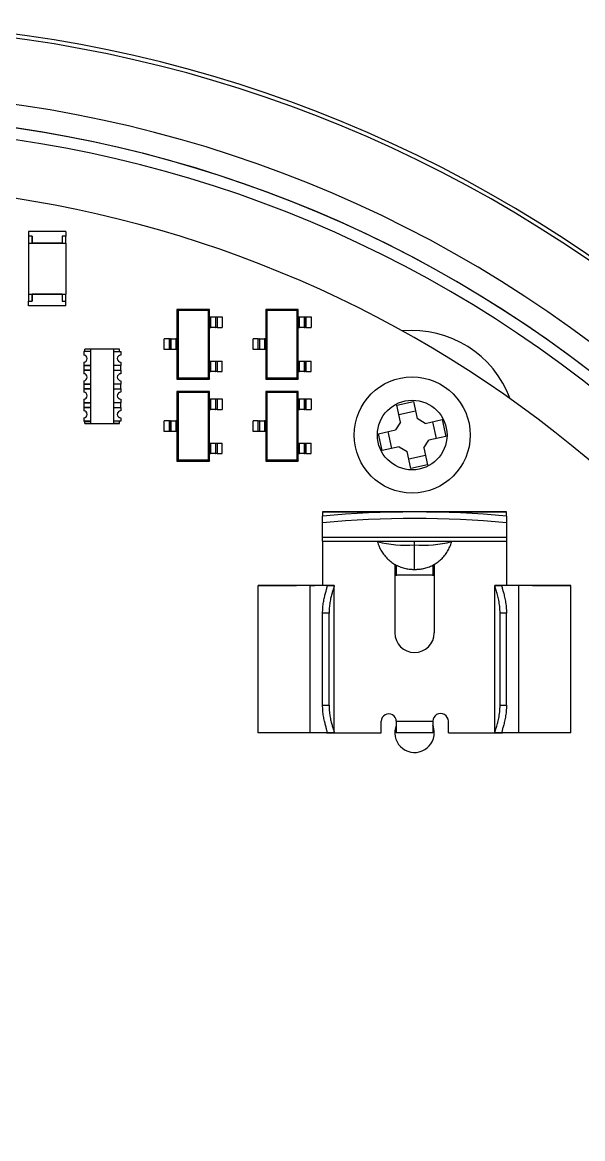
# Model space of a CAD drawing. Header units: millimetres. Extents: x 464 to 694, y 328 to 578.
# Drawn here: x 594.4 to 642.6, y 482 to 578.1 of the extents above; entities that cross this region are included whole.
import ezdxf

# ---------------------------------------------------------------- set-up
doc = ezdxf.new("R2010")
doc.units = ezdxf.units.MM

msp = doc.modelspace()

# ---------------------------------------------------------------- linework, layer by layer
at = {"color": 7, "linetype": 'Continuous', "lineweight": 25}
for p, q in [((594.908, 560.086), (594.908, 559.986)), ((594.908, 560.086), (594.908, 560.086)), ((594.908, 560.086), (594.908, 559.686)), ((598.108, 560.086), (594.908, 560.086)), ((594.908, 559.986), (594.908, 559.686)), ((595.208, 559.686), (594.908, 559.686)), ((594.908, 559.686), (594.908, 559.086)), ((594.908, 559.686), (594.908, 559.086)), ((595.208, 559.086), (595.208, 559.686)), ((595.208, 559.686), (595.208, 559.086)), ((598.108, 559.686), (597.808, 559.686)), ((597.808, 559.686), (597.808, 559.086)), ((598.108, 560.086), (598.108, 559.686)), ((598.108, 559.086), (598.108, 559.686)), ((594.908, 559.086), (594.908, 554.686)), ((594.908, 559.086), (598.108, 559.086)), ((594.908, 559.086), (594.908, 554.686)), ((597.808, 559.086), (595.208, 559.086)), ((598.108, 559.086), (598.108, 554.686)), ((594.908, 554.686), (598.108, 554.686)), ((594.908, 554.686), (594.908, 554.086)), ((594.908, 554.686), (594.908, 554.086)), ((595.208, 554.086), (595.208, 554.686)), ((597.808, 554.686), (595.208, 554.686)), ((595.208, 554.686), (595.208, 554.086)), ((597.808, 554.686), (597.808, 554.086)), ((598.108, 554.086), (598.108, 554.686)), ((594.908, 553.786), (594.908, 554.086)), ((594.908, 553.686), (594.908, 554.086)), ((594.908, 554.086), (595.208, 554.086)), ((594.908, 553.686), (594.908, 553.786)), ((597.808, 554.086), (598.108, 554.086)), ((598.108, 553.686), (598.108, 554.086)), ((594.908, 553.686), (594.908, 553.686)), ((598.108, 553.686), (594.908, 553.686)), ((607.788, 553.288), (607.691, 553.384)), ((610.491, 553.384), (607.691, 553.384)), ((607.691, 553.384), (607.691, 550.834)), ((610.395, 553.288), (607.788, 553.288)), ((607.788, 553.288), (607.788, 547.48)), ((610.395, 553.288), (610.491, 553.384)), ((610.395, 547.48), (610.395, 553.288)), ((610.491, 552.734), (610.491, 553.384)), ((615.439, 553.288), (615.343, 553.384)), ((618.143, 553.384), (615.343, 553.384)), ((615.343, 553.384), (615.343, 550.834)), ((615.439, 553.288), (615.439, 547.48)), ((618.046, 553.288), (615.439, 553.288)), ((618.046, 553.288), (618.143, 553.384)), ((618.046, 547.48), (618.046, 553.288)), ((618.143, 552.734), (618.143, 553.384)), ((610.491, 551.834), (610.491, 552.734)), ((610.491, 552.734), (610.605, 552.734)), ((610.491, 548.934), (610.491, 551.834)), ((610.491, 551.834), (610.605, 551.834)), ((610.605, 551.834), (610.605, 552.734)), ((610.605, 552.734), (611.002, 552.734)), ((611.002, 551.834), (610.605, 551.834)), ((611.002, 552.734), (611.002, 551.834)), ((611.002, 552.734), (611.046, 552.734)), ((611.002, 551.834), (611.046, 551.834)), ((611.046, 551.834), (611.046, 552.734)), ((611.046, 552.734), (611.145, 552.734)), ((611.145, 551.834), (611.046, 551.834)), ((611.145, 552.734), (611.145, 551.834)), ((611.145, 552.734), (611.591, 552.734)), ((611.145, 551.834), (611.591, 551.834)), ((611.591, 552.734), (611.591, 551.834)), ((618.143, 551.834), (618.143, 552.734)), ((618.143, 552.734), (618.256, 552.734)), ((618.143, 548.934), (618.143, 551.834)), ((618.143, 551.834), (618.256, 551.834)), ((618.256, 551.834), (618.256, 552.734)), ((618.256, 552.734), (618.653, 552.734)), ((618.653, 551.834), (618.256, 551.834)), ((618.653, 552.734), (618.653, 551.834)), ((618.653, 552.734), (618.697, 552.734)), ((618.653, 551.834), (618.697, 551.834)), ((618.697, 551.834), (618.697, 552.734)), ((618.697, 552.734), (618.796, 552.734)), ((618.796, 551.834), (618.697, 551.834)), ((618.796, 552.734), (618.796, 551.834)), ((618.796, 552.734), (619.243, 552.734)), ((618.796, 551.834), (619.243, 551.834)), ((619.243, 552.734), (619.243, 551.834)), ((606.591, 549.934), (606.591, 550.834)), ((607.038, 550.834), (606.591, 550.834)), ((607.038, 549.934), (607.038, 550.834)), ((607.038, 550.834), (607.137, 550.834)), ((607.137, 550.834), (607.137, 549.934)), ((607.181, 550.834), (607.137, 550.834)), ((607.181, 549.934), (607.181, 550.834)), ((607.181, 550.834), (607.578, 550.834)), ((607.578, 550.834), (607.578, 549.934)), ((607.691, 550.834), (607.578, 550.834)), ((607.691, 550.834), (607.691, 549.934)), ((614.243, 549.934), (614.243, 550.834)), ((614.689, 550.834), (614.243, 550.834)), ((614.689, 549.934), (614.689, 550.834)), ((614.689, 550.834), (614.788, 550.834)), ((614.788, 550.834), (614.788, 549.934)), ((614.832, 550.834), (614.788, 550.834)), ((614.832, 549.934), (614.832, 550.834)), ((614.832, 550.834), (615.229, 550.834)), ((615.229, 550.834), (615.229, 549.934)), ((615.343, 550.834), (615.229, 550.834)), ((615.343, 550.834), (615.343, 549.934)), ((599.752, 549.743), (599.752, 549.943)), ((600.252, 549.943), (599.752, 549.943)), ((600.252, 549.943), (600.252, 543.543)), ((602.252, 549.943), (600.252, 549.943)), ((602.752, 549.943), (602.252, 549.943)), ((602.252, 543.543), (602.252, 549.943)), ((602.752, 549.743), (602.752, 549.943)), ((607.038, 549.934), (606.591, 549.934)), ((607.137, 549.934), (607.038, 549.934)), ((607.181, 549.934), (607.137, 549.934)), ((607.578, 549.934), (607.181, 549.934)), ((607.691, 549.934), (607.578, 549.934)), ((607.691, 549.934), (607.691, 547.384)), ((614.689, 549.934), (614.243, 549.934)), ((614.788, 549.934), (614.689, 549.934)), ((614.832, 549.934), (614.788, 549.934)), ((615.229, 549.934), (614.832, 549.934)), ((615.343, 549.934), (615.229, 549.934)), ((615.343, 549.934), (615.343, 547.384)), ((600.252, 549.743), (599.652, 549.743)), ((599.652, 549.743), (599.652, 549.443)), ((599.652, 549.443), (599.652, 549.443)), ((600.252, 549.543), (600.252, 549.543)), ((602.252, 549.743), (602.852, 549.743)), ((602.252, 549.543), (602.252, 549.543)), ((602.852, 549.743), (602.852, 549.443)), ((602.852, 549.443), (602.852, 549.443)), ((610.491, 548.034), (610.491, 548.934)), ((610.491, 548.934), (610.605, 548.934)), ((610.605, 548.034), (610.605, 548.934)), ((610.605, 548.934), (611.002, 548.934)), ((611.002, 548.934), (611.002, 548.034)), ((611.002, 548.934), (611.046, 548.934)), ((611.046, 548.034), (611.046, 548.934)), ((611.046, 548.934), (611.145, 548.934)), ((611.145, 548.934), (611.145, 548.034)), ((611.145, 548.934), (611.591, 548.934)), ((611.591, 548.034), (611.591, 548.934)), ((618.143, 548.034), (618.143, 548.934)), ((618.143, 548.934), (618.256, 548.934)), ((618.256, 548.034), (618.256, 548.934)), ((618.256, 548.934), (618.653, 548.934)), ((618.653, 548.934), (618.653, 548.034)), ((618.653, 548.934), (618.697, 548.934)), ((618.697, 548.034), (618.697, 548.934)), ((618.697, 548.934), (618.796, 548.934)), ((618.796, 548.934), (618.796, 548.034)), ((618.796, 548.934), (619.243, 548.934)), ((619.243, 548.034), (619.243, 548.934)), ((599.652, 548.843), (599.652, 548.543)), ((599.652, 548.543), (600.252, 548.543)), ((599.652, 548.543), (599.652, 548.143)), ((600.252, 548.543), (599.652, 548.543)), ((600.252, 548.143), (599.652, 548.143)), ((599.652, 548.143), (599.652, 547.843)), ((599.652, 548.143), (600.252, 548.143)), ((599.652, 547.943), (599.652, 547.943)), ((600.252, 547.943), (600.252, 547.943)), ((602.852, 548.543), (602.252, 548.543)), ((602.852, 548.543), (602.252, 548.543)), ((602.252, 548.143), (602.852, 548.143)), ((602.252, 548.143), (602.852, 548.143)), ((602.252, 547.943), (602.252, 547.943)), ((602.852, 548.843), (602.852, 548.543)), ((602.852, 548.143), (602.852, 548.543)), ((602.852, 548.143), (602.852, 547.843)), ((602.852, 547.943), (602.852, 547.943)), ((610.491, 547.384), (610.491, 548.034)), ((610.491, 548.034), (610.605, 548.034)), ((611.002, 548.034), (610.605, 548.034)), ((611.002, 548.034), (611.046, 548.034)), ((611.145, 548.034), (611.046, 548.034)), ((611.145, 548.034), (611.591, 548.034)), ((618.143, 547.384), (618.143, 548.034)), ((618.143, 548.034), (618.256, 548.034)), ((618.653, 548.034), (618.256, 548.034)), ((618.653, 548.034), (618.697, 548.034)), ((618.796, 548.034), (618.697, 548.034)), ((618.796, 548.034), (619.243, 548.034)), ((599.652, 547.843), (599.652, 547.843)), ((599.652, 547.243), (599.652, 546.943)), ((602.852, 547.843), (602.852, 547.843)), ((602.852, 547.243), (602.852, 546.943)), ((607.788, 547.48), (607.691, 547.384)), ((607.691, 547.384), (610.491, 547.384)), ((607.788, 547.48), (610.395, 547.48)), ((610.395, 547.48), (610.491, 547.384)), ((615.439, 547.48), (615.343, 547.384)), ((615.343, 547.384), (618.143, 547.384)), ((615.439, 547.48), (618.046, 547.48)), ((618.046, 547.48), (618.143, 547.384)), ((599.652, 546.943), (600.252, 546.943)), ((599.652, 546.943), (599.652, 546.543)), ((600.252, 546.943), (599.652, 546.943)), ((600.252, 546.543), (599.652, 546.543)), ((599.652, 546.543), (599.652, 546.243)), ((599.652, 546.543), (600.252, 546.543)), ((599.652, 546.343), (599.652, 546.343)), ((599.652, 546.243), (599.652, 546.243)), ((600.252, 546.343), (600.252, 546.343)), ((602.852, 546.943), (602.252, 546.943)), ((602.852, 546.943), (602.252, 546.943)), ((602.252, 546.543), (602.852, 546.543)), ((602.252, 546.543), (602.852, 546.543)), ((602.252, 546.343), (602.252, 546.343)), ((602.852, 546.543), (602.852, 546.943)), ((602.852, 546.543), (602.852, 546.243)), ((602.852, 546.343), (602.852, 546.343)), ((602.852, 546.243), (602.852, 546.243)), ((607.788, 546.227), (607.691, 546.323)), ((610.491, 546.323), (607.691, 546.323)), ((607.691, 546.323), (607.691, 543.773)), ((607.788, 546.227), (607.788, 540.419)), ((610.395, 546.227), (607.788, 546.227)), ((610.395, 546.227), (610.491, 546.323)), ((610.395, 540.419), (610.395, 546.227)), ((610.491, 545.673), (610.491, 546.323)), ((615.439, 546.227), (615.343, 546.323)), ((618.143, 546.323), (615.343, 546.323)), ((615.343, 546.323), (615.343, 543.773)), ((618.046, 546.227), (615.439, 546.227)), ((615.439, 546.227), (615.439, 540.419)), ((618.046, 546.227), (618.143, 546.323)), ((618.046, 540.419), (618.046, 546.227)), ((618.143, 545.673), (618.143, 546.323)), ((599.652, 545.643), (599.652, 545.343)), ((599.652, 545.343), (600.252, 545.343)), ((600.252, 545.343), (599.652, 545.343)), ((599.652, 545.343), (599.652, 544.943)), ((602.852, 545.343), (602.252, 545.343)), ((602.852, 545.343), (602.252, 545.343)), ((602.852, 545.643), (602.852, 545.343)), ((602.852, 544.943), (602.852, 545.343)), ((610.491, 544.773), (610.491, 545.673)), ((610.491, 545.673), (610.605, 545.673)), ((610.605, 544.773), (610.605, 545.673)), ((610.605, 545.673), (611.002, 545.673)), ((611.002, 545.673), (611.002, 544.773)), ((611.002, 545.673), (611.046, 545.673)), ((611.046, 544.773), (611.046, 545.673)), ((611.046, 545.673), (611.145, 545.673)), ((611.145, 545.673), (611.145, 544.773)), ((611.145, 545.673), (611.591, 545.673)), ((611.591, 545.673), (611.591, 544.773)), ((618.143, 544.773), (618.143, 545.673)), ((618.143, 545.673), (618.256, 545.673)), ((618.256, 544.773), (618.256, 545.673)), ((618.256, 545.673), (618.653, 545.673)), ((618.653, 545.673), (618.653, 544.773)), ((618.653, 545.673), (618.697, 545.673)), ((618.697, 544.773), (618.697, 545.673)), ((618.697, 545.673), (618.796, 545.673)), ((618.796, 545.673), (618.796, 544.773)), ((618.796, 545.673), (619.243, 545.673)), ((619.243, 545.673), (619.243, 544.773)), ((626.624, 545.134), (628.069, 545.455)), ((626.949, 543.67), (626.624, 545.134)), ((628.069, 545.455), (628.394, 543.991)), ((600.252, 544.943), (599.652, 544.943)), ((599.652, 544.943), (599.652, 544.643)), ((599.652, 544.943), (600.252, 544.943)), ((599.652, 544.743), (599.652, 544.743)), ((599.652, 544.643), (599.652, 544.643)), ((600.252, 544.743), (600.252, 544.743)), ((602.252, 544.943), (602.852, 544.943)), ((602.252, 544.943), (602.852, 544.943)), ((602.252, 544.743), (602.252, 544.743)), ((602.852, 544.943), (602.852, 544.643)), ((602.852, 544.743), (602.852, 544.743)), ((602.852, 544.643), (602.852, 544.643)), ((610.491, 541.873), (610.491, 544.773)), ((610.491, 544.773), (610.605, 544.773)), ((611.002, 544.773), (610.605, 544.773)), ((611.002, 544.773), (611.046, 544.773)), ((611.145, 544.773), (611.046, 544.773)), ((611.145, 544.773), (611.591, 544.773)), ((618.143, 541.873), (618.143, 544.773)), ((618.143, 544.773), (618.256, 544.773)), ((618.653, 544.773), (618.256, 544.773)), ((618.653, 544.773), (618.697, 544.773)), ((618.796, 544.773), (618.697, 544.773)), ((618.796, 544.773), (619.243, 544.773)), ((626.806, 544.317), (628.25, 544.638)), ((599.652, 544.043), (599.652, 543.743)), ((599.652, 543.743), (600.252, 543.743)), ((600.252, 543.743), (599.652, 543.743)), ((599.752, 543.543), (599.752, 543.743)), ((599.752, 543.543), (600.252, 543.543)), ((600.252, 543.543), (599.752, 543.543)), ((599.752, 543.543), (599.752, 543.543)), ((600.252, 543.543), (602.252, 543.543)), ((600.252, 543.543), (602.252, 543.543)), ((602.852, 543.743), (602.252, 543.743)), ((602.852, 543.743), (602.252, 543.743)), ((602.252, 543.543), (602.752, 543.543)), ((602.752, 543.543), (602.252, 543.543)), ((602.752, 543.543), (602.752, 543.743)), ((602.752, 543.543), (602.752, 543.543)), ((602.852, 544.043), (602.852, 543.743)), ((606.591, 542.873), (606.591, 543.773)), ((607.038, 543.773), (606.591, 543.773)), ((607.038, 542.873), (607.038, 543.773)), ((607.038, 543.773), (607.137, 543.773)), ((607.137, 543.773), (607.137, 542.873)), ((607.181, 543.773), (607.137, 543.773)), ((607.181, 542.873), (607.181, 543.773)), ((607.181, 543.773), (607.578, 543.773)), ((607.578, 543.773), (607.578, 542.873)), ((607.691, 543.773), (607.578, 543.773)), ((607.691, 543.773), (607.691, 542.873)), ((614.243, 542.873), (614.243, 543.773)), ((614.689, 543.773), (614.243, 543.773)), ((614.689, 542.873), (614.689, 543.773)), ((614.689, 543.773), (614.788, 543.773)), ((614.788, 543.773), (614.788, 542.873)), ((614.832, 543.773), (614.788, 543.773)), ((614.832, 542.873), (614.832, 543.773)), ((614.832, 543.773), (615.229, 543.773)), ((615.229, 543.773), (615.229, 542.873)), ((615.343, 543.773), (615.229, 543.773)), ((615.343, 543.773), (615.343, 542.873)), ((626.949, 543.67), (626.524, 543.002)), ((629.062, 543.566), (628.394, 543.991)), ((629.062, 543.566), (630.527, 543.891)), ((629.709, 543.71), (630.03, 542.265)), ((630.527, 543.891), (630.847, 542.446)), ((607.038, 542.873), (606.591, 542.873)), ((607.137, 542.873), (607.038, 542.873)), ((607.181, 542.873), (607.137, 542.873)), ((607.578, 542.873), (607.181, 542.873)), ((607.691, 542.873), (607.578, 542.873)), ((607.691, 542.873), (607.691, 540.323)), ((614.689, 542.873), (614.243, 542.873)), ((614.788, 542.873), (614.689, 542.873)), ((614.832, 542.873), (614.788, 542.873)), ((615.229, 542.873), (614.832, 542.873)), ((615.343, 542.873), (615.229, 542.873)), ((615.343, 542.873), (615.343, 540.323)), ((625.06, 542.677), (626.524, 543.002)), ((625.381, 541.232), (625.06, 542.677)), ((626.198, 541.414), (625.877, 542.858)), ((630.847, 542.446), (629.383, 542.121)), ((610.491, 540.973), (610.491, 541.873)), ((610.491, 541.873), (610.605, 541.873)), ((610.605, 540.973), (610.605, 541.873)), ((610.605, 541.873), (611.002, 541.873)), ((611.002, 541.873), (611.002, 540.973)), ((611.002, 541.873), (611.046, 541.873)), ((611.046, 540.973), (611.046, 541.873)), ((611.046, 541.873), (611.145, 541.873)), ((611.145, 541.873), (611.145, 540.973)), ((611.145, 541.873), (611.591, 541.873)), ((611.591, 540.973), (611.591, 541.873)), ((618.143, 540.973), (618.143, 541.873)), ((618.143, 541.873), (618.256, 541.873)), ((618.256, 540.973), (618.256, 541.873)), ((618.256, 541.873), (618.653, 541.873)), ((618.653, 541.873), (618.653, 540.973)), ((618.653, 541.873), (618.697, 541.873)), ((618.697, 540.973), (618.697, 541.873)), ((618.697, 541.873), (618.796, 541.873)), ((618.796, 541.873), (618.796, 540.973)), ((618.796, 541.873), (619.243, 541.873)), ((619.243, 540.973), (619.243, 541.873)), ((626.845, 541.557), (625.381, 541.232)), ((626.845, 541.557), (627.513, 541.132)), ((628.958, 541.453), (629.383, 542.121)), ((628.958, 541.453), (629.283, 539.989)), ((607.788, 540.419), (607.691, 540.323)), ((607.691, 540.323), (610.491, 540.323)), ((607.788, 540.419), (610.395, 540.419)), ((610.395, 540.419), (610.491, 540.323)), ((610.491, 540.323), (610.491, 540.973)), ((610.491, 540.973), (610.605, 540.973)), ((611.002, 540.973), (610.605, 540.973)), ((611.002, 540.973), (611.046, 540.973)), ((611.145, 540.973), (611.046, 540.973)), ((611.145, 540.973), (611.591, 540.973)), ((615.439, 540.419), (615.343, 540.323)), ((615.343, 540.323), (618.143, 540.323)), ((615.439, 540.419), (618.046, 540.419)), ((618.046, 540.419), (618.143, 540.323)), ((618.143, 540.323), (618.143, 540.973)), ((618.143, 540.973), (618.256, 540.973)), ((618.653, 540.973), (618.256, 540.973)), ((618.653, 540.973), (618.697, 540.973)), ((618.796, 540.973), (618.697, 540.973)), ((618.796, 540.973), (619.243, 540.973)), ((627.838, 539.668), (627.513, 541.132)), ((629.102, 540.806), (627.657, 540.485)), ((629.283, 539.989), (627.838, 539.668)), ((636.076, 535.949), (620.236, 535.949)), ((620.236, 535.943), (620.236, 535.949)), ((620.236, 535.943), (620.236, 535.573)), ((620.236, 535.943), (627.135, 535.943)), ((620.236, 534.994), (620.236, 535.573)), ((629.178, 535.943), (636.076, 535.943)), ((636.076, 535.949), (636.076, 535.943)), ((636.076, 535.573), (636.076, 535.943)), ((636.076, 535.573), (636.076, 534.994)), ((620.236, 533.763), (620.236, 534.994)), ((636.076, 534.994), (636.076, 533.763)), ((620.236, 533.763), (636.076, 533.763)), ((620.236, 533.429), (620.236, 533.763)), ((636.076, 533.763), (636.076, 533.429)), ((620.236, 533.429), (636.076, 533.429)), ((620.236, 533.429), (620.236, 529.609)), ((624.948, 533.429), (624.962, 533.378)), ((628.156, 533.108), (628.156, 533.429)), ((628.156, 530.991), (628.156, 533.108)), ((636.076, 533.429), (636.076, 529.609)), ((626.456, 531.429), (626.456, 525.54)), ((626.586, 531.359), (626.586, 530.495)), ((629.726, 531.359), (629.726, 530.495)), ((629.856, 531.429), (629.856, 525.54)), ((629.726, 530.495), (626.586, 530.495)), ((626.586, 530.495), (626.586, 530.441)), ((629.726, 530.495), (629.726, 530.441)), ((614.696, 516.909), (614.696, 529.609)), ((617.503, 529.609), (617.985, 529.609)), ((619.171, 516.909), (619.171, 529.609)), ((619.171, 529.609), (619.578, 529.609)), ((620.58, 529.609), (621.226, 529.609)), ((621.24, 516.935), (621.24, 529.584)), ((635.073, 516.932), (635.073, 529.586)), ((635.087, 529.609), (635.733, 529.609)), ((637.142, 529.609), (636.735, 529.609)), ((637.142, 516.909), (637.142, 529.609)), ((638.81, 529.609), (638.328, 529.609)), ((641.616, 516.909), (641.616, 529.609)), ((620.791, 527.209), (620.236, 527.209)), ((620.236, 519.309), (620.236, 527.209)), ((620.791, 519.309), (620.791, 527.209)), ((636.076, 527.209), (635.522, 527.209)), ((635.522, 519.309), (635.522, 527.209)), ((636.076, 519.309), (636.076, 527.209)), ((620.236, 519.309), (620.791, 519.309)), ((635.522, 519.309), (636.076, 519.309)), ((625.286, 516.909), (625.286, 517.909)), ((626.586, 517.909), (629.726, 517.909)), ((626.586, 517.909), (626.586, 516.909)), ((629.726, 517.909), (629.726, 516.909)), ((631.068, 516.909), (631.068, 517.909)), ((621.226, 516.909), (620.58, 516.909)), ((620.58, 516.909), (625.286, 516.909)), ((629.726, 516.909), (626.586, 516.909)), ((631.068, 516.909), (635.733, 516.909)), ((635.733, 516.909), (635.087, 516.909))]:
    msp.add_line(p, q, dxfattribs=at)
at = {"color": 7, "linetype": 'Continuous', "lineweight": 25, "flags": 128}
for points in [[(619.171, 529.609), (618.811, 529.609), (618.464, 529.609), (618.129, 529.609), (617.808, 529.609), (617.501, 529.609), (617.208, 529.609), (616.929, 529.609), (616.665, 529.609), (616.417, 529.609), (616.185, 529.609), (615.968, 529.609), (615.768, 529.609), (615.584, 529.609), (615.417, 529.609), (615.267, 529.609), (615.134, 529.609), (615.018, 529.609), (614.92, 529.609), (614.84, 529.609), (614.777, 529.609), (614.732, 529.609), (614.705, 529.609), (614.696, 529.609)], [(614.696, 529.609), (614.705, 529.609), (614.732, 529.609), (614.777, 529.609), (614.84, 529.609), (614.92, 529.609), (615.018, 529.609), (615.134, 529.609), (615.267, 529.609), (615.417, 529.609), (615.585, 529.609), (615.768, 529.609), (615.969, 529.609), (616.186, 529.609), (616.419, 529.609), (616.667, 529.609), (616.931, 529.609), (617.209, 529.609), (617.503, 529.609)], [(615.306, 529.609), (615.315, 529.609), (615.34, 529.609), (615.383, 529.609), (615.443, 529.609), (615.52, 529.609), (615.613, 529.609), (615.724, 529.609), (615.851, 529.609), (615.994, 529.609), (616.154, 529.609), (616.33, 529.609), (616.521, 529.609), (616.728, 529.609), (616.95, 529.609), (617.187, 529.609), (617.439, 529.609), (617.705, 529.609), (617.985, 529.609)], [(619.578, 529.609), (619.234, 529.609), (618.903, 529.609), (618.583, 529.609), (618.277, 529.609), (617.983, 529.609), (617.703, 529.609), (617.438, 529.609), (617.186, 529.609), (616.949, 529.609), (616.727, 529.609), (616.52, 529.609), (616.329, 529.609), (616.153, 529.609), (615.994, 529.609), (615.85, 529.609), (615.724, 529.609), (615.613, 529.609), (615.52, 529.609), (615.443, 529.609), (615.383, 529.609), (615.34, 529.609), (615.315, 529.609), (615.306, 529.609)], [(620.58, 529.609), (620.53, 529.609), (620.463, 529.609), (620.38, 529.609), (620.281, 529.609), (620.165, 529.609), (620.035, 529.609), (619.889, 529.609), (619.729, 529.609), (619.556, 529.609), (619.369, 529.609), (619.171, 529.609)], [(621.226, 529.609), (621.196, 529.609), (621.148, 529.609), (621.084, 529.609), (621.002, 529.609), (620.904, 529.609), (620.79, 529.609), (620.66, 529.609), (620.515, 529.609), (620.355, 529.609), (620.18, 529.609), (619.992, 529.609), (619.791, 529.609), (619.578, 529.609)], [(636.735, 529.609), (636.522, 529.609), (636.321, 529.609), (636.133, 529.609), (635.958, 529.609), (635.798, 529.609), (635.653, 529.609), (635.523, 529.609), (635.409, 529.609), (635.311, 529.609), (635.229, 529.609), (635.165, 529.609), (635.117, 529.609), (635.087, 529.609)], [(637.142, 529.609), (636.943, 529.609), (636.757, 529.609), (636.584, 529.609), (636.424, 529.609), (636.278, 529.609), (636.148, 529.609), (636.032, 529.609), (635.933, 529.609), (635.85, 529.609), (635.783, 529.609), (635.733, 529.609)], [(638.328, 529.609), (638.608, 529.609), (638.874, 529.609), (639.126, 529.609), (639.363, 529.609), (639.585, 529.609), (639.792, 529.609), (639.983, 529.609), (640.159, 529.609), (640.318, 529.609), (640.462, 529.609), (640.589, 529.609), (640.699, 529.609), (640.793, 529.609), (640.87, 529.609), (640.93, 529.609), (640.972, 529.609), (640.998, 529.609), (641.007, 529.609), (640.998, 529.609), (640.973, 529.609), (640.93, 529.609), (640.87, 529.609), (640.794, 529.609), (640.7, 529.609), (640.59, 529.609), (640.463, 529.609), (640.32, 529.609), (640.16, 529.609), (639.984, 529.609), (639.793, 529.609), (639.586, 529.609), (639.364, 529.609), (639.127, 529.609), (638.876, 529.609), (638.61, 529.609), (638.33, 529.609), (638.036, 529.609), (637.73, 529.609), (637.41, 529.609), (637.079, 529.609), (636.735, 529.609)], [(638.81, 529.609), (639.097, 529.609), (639.369, 529.609), (639.628, 529.609), (639.871, 529.609), (640.1, 529.609), (640.314, 529.609), (640.512, 529.609), (640.694, 529.609), (640.861, 529.609), (641.011, 529.609), (641.145, 529.609), (641.263, 529.609), (641.364, 529.609), (641.448, 529.609), (641.515, 529.609), (641.565, 529.609), (641.599, 529.609), (641.615, 529.609), (641.614, 529.609), (641.596, 529.609), (641.561, 529.609), (641.508, 529.609), (641.439, 529.609), (641.353, 529.609), (641.25, 529.609), (641.131, 529.609), (640.995, 529.609), (640.843, 529.609), (640.674, 529.609), (640.49, 529.609), (640.29, 529.609), (640.075, 529.609), (639.844, 529.609), (639.599, 529.609), (639.339, 529.609), (639.065, 529.609), (638.777, 529.609), (638.475, 529.609), (638.161, 529.609), (637.833, 529.609), (637.494, 529.609), (637.142, 529.609)], [(619.171, 516.909), (618.811, 516.909), (618.464, 516.909), (618.129, 516.909), (617.808, 516.909), (617.501, 516.909), (617.208, 516.909), (616.929, 516.909), (616.665, 516.909), (616.417, 516.909), (616.185, 516.909), (615.968, 516.909), (615.768, 516.909), (615.584, 516.909), (615.417, 516.909), (615.267, 516.909), (615.134, 516.909), (615.018, 516.909), (614.92, 516.909), (614.84, 516.909), (614.777, 516.909), (614.732, 516.909), (614.705, 516.909), (614.696, 516.909)], [(620.58, 516.909), (620.53, 516.909), (620.463, 516.909), (620.38, 516.909), (620.281, 516.909), (620.165, 516.909), (620.035, 516.909), (619.889, 516.909), (619.729, 516.909), (619.556, 516.909), (619.369, 516.909), (619.171, 516.909)], [(637.142, 516.909), (636.943, 516.909), (636.757, 516.909), (636.584, 516.909), (636.424, 516.909), (636.278, 516.909), (636.148, 516.909), (636.032, 516.909), (635.933, 516.909), (635.85, 516.909), (635.783, 516.909), (635.733, 516.909)], [(641.616, 516.909), (641.614, 516.909), (641.596, 516.909), (641.561, 516.909), (641.508, 516.909), (641.439, 516.909), (641.353, 516.909), (641.25, 516.909), (641.131, 516.909), (640.995, 516.909), (640.843, 516.909), (640.674, 516.909), (640.49, 516.909), (640.29, 516.909), (640.075, 516.909), (639.844, 516.909), (639.599, 516.909), (639.339, 516.909), (639.065, 516.909), (638.777, 516.909), (638.475, 516.909), (638.161, 516.909), (637.833, 516.909), (637.494, 516.909), (637.142, 516.909)]]:
    msp.add_lwpolyline(points, dxfattribs=at)
at = {"color": 7, "linetype": 'Continuous', "lineweight": 25}
for radius in [5, 3]:
    msp.add_circle((627.954, 542.562), radius, dxfattribs=at)
for centre, radius, start, end in [((578.526, 464), 114.099, 51.92777, 128.07223), ((578.526, 464), 114.099, 51.92777, 128.07223), ((578.526, 464), 114.099, 51.92777, 128.07223), ((578.526, 464), 113.756, 51.80392, 128.19608), ((578.526, 464), 108.099, 50.47388, 129.52612), ((578.526, 464), 108.099, 50.47388, 129.52612), ((578.526, 464), 106.099, 50.92895, 129.07105), ((578.526, 464), 106.099, 51.16164, 128.83836), ((578.526, 464), 106.099, 51.16164, 128.83836), ((578.526, 464), 105.099, 51.16164, 128.83836), ((578.526, 464), 105.099, 51.16164, 128.83835), ((578.526, 464), 100.099, 314.4115, 225.62855), ((627.954, 542.562), 9, 20.23299, 95.41354), ((599.652, 549.143), 0.3, 270.00001, 90.00001), ((599.652, 549.143), 0.3, 0.00001, 90.00001), ((602.852, 549.143), 0.3, 90.00001, 270.00001), ((602.852, 549.143), 0.3, 90.00001, 180.00001), ((599.652, 547.543), 0.3, 270.00001, 90.00001), ((599.652, 547.543), 0.3, 0.00001, 90.00001), ((602.852, 547.543), 0.3, 90.00001, 270.00001), ((602.852, 547.543), 0.3, 90.00001, 180.00001), ((599.652, 545.943), 0.3, 270.00001, 90.00001), ((599.652, 545.943), 0.3, 0.00001, 90.00001), ((602.852, 545.943), 0.3, 90.00001, 270.00001), ((602.852, 545.943), 0.3, 90.00001, 180.00001), ((599.652, 544.343), 0.3, 270.00001, 90.00001), ((599.652, 544.343), 0.3, 0.00001, 90.00001), ((602.852, 544.343), 0.3, 90.00001, 270.00001), ((602.852, 544.343), 0.3, 90.00001, 180.00001), ((628.156, 452.752), 83.198, 84.5375, 95.46252), ((628.156, 452.174), 83.198, 84.5375, 95.46252), ((627.357, 542.607), 9.532, 255.45265, 274.81056), ((628.956, 542.609), 9.535, 265.19105, 284.54435), ((628.156, 525.54), 1.7, 180.00001, 0.00001), ((628.156, 525.54), 1.7, 180.00001, 0.00001), ((625.936, 517.909), 0.65, 0.00001, 180.00001), ((630.397, 517.909), 0.671, 0.00001, 180.00001), ((628.156, 516.93), 1.7, 157.3767, 0), ((628.156, 516.93), 1.7, 0, 22.48121)]:
    msp.add_arc(centre, radius, start, end, dxfattribs=at)
for points, knots in [([(624.963, 533.38), (624.973, 533.343), (625.003, 533.235), (625.064, 533.059), (625.149, 532.856), (625.248, 532.66), (625.361, 532.47), (625.486, 532.289), (625.623, 532.117), (625.772, 531.954), (625.932, 531.803), (626.102, 531.662), (626.282, 531.533), (626.47, 531.417), (626.666, 531.314), (626.869, 531.225), (627.079, 531.149), (627.287, 531.09), (627.491, 531.046), (627.67, 531.019), (627.815, 531.005), (627.927, 530.997), (628.035, 530.992), (628.111, 530.992), (628.156, 530.991)], [0, 0, 0, 0, 0.0270179, 0.0781699, 0.1293335, 0.1805009, 0.2316736, 0.2828535, 0.3340423, 0.3852429, 0.4364593, 0.4876982, 0.5389699, 0.5902914, 0.6416925, 0.6932288, 0.7450111, 0.7972854, 0.8444516, 0.8898844, 0.9241709, 0.9468818, 0.9683539, 1, 1, 1, 1]), ([(628.156, 530.991), (628.207, 530.992), (628.278, 530.993), (628.392, 530.998), (628.512, 531.006), (628.67, 531.023), (628.849, 531.052), (629.038, 531.093), (629.236, 531.15), (629.437, 531.222), (629.636, 531.309), (629.829, 531.41), (630.017, 531.524), (630.196, 531.651), (630.366, 531.79), (630.526, 531.94), (630.676, 532.101), (630.815, 532.272), (630.941, 532.453), (631.055, 532.641), (631.155, 532.837), (631.242, 533.039), (631.306, 533.221), (631.338, 533.336), (631.35, 533.38)], [0, 0, 0, 0, 0.03528, 0.049771, 0.079795, 0.119548, 0.161081, 0.206389, 0.254724, 0.304621, 0.355166, 0.405987, 0.456938, 0.507956, 0.559015, 0.610099, 0.6612, 0.712312, 0.763433, 0.81456, 0.865691, 0.916825, 0.967962, 1, 1, 1, 1]), ([(631.351, 533.38), (631.353, 533.388), (631.356, 533.405), (631.363, 533.421), (631.366, 533.429)], [0, 0, 0, 0, 0.490763, 1, 1, 1, 1]), ([(620.236, 527.209), (620.237, 527.291), (620.239, 527.454), (620.255, 527.695), (620.28, 527.931), (620.312, 528.16), (620.352, 528.38), (620.396, 528.587), (620.442, 528.778), (620.488, 528.953), (620.532, 529.11), (620.566, 529.231), (620.591, 529.323), (620.608, 529.393), (620.623, 529.462), (620.632, 529.525), (620.629, 529.573), (620.614, 529.604), (620.591, 529.607), (620.58, 529.609)], [0, 0, 0, 0, 0.062927, 0.125148, 0.18732, 0.250098, 0.313045, 0.375203, 0.437243, 0.499839, 0.562074, 0.623988, 0.665428, 0.707219, 0.749551, 0.809941, 0.871498, 0.934703, 1, 1, 1, 1]), ([(621.226, 529.609), (621.231, 529.607), (621.241, 529.603), (621.24, 529.572), (621.229, 529.521), (621.208, 529.449), (621.177, 529.354), (621.138, 529.237), (621.094, 529.1), (621.047, 528.943), (620.998, 528.768), (620.951, 528.576), (620.906, 528.37), (620.867, 528.153), (620.834, 527.926), (620.81, 527.691), (620.794, 527.452), (620.792, 527.29), (620.791, 527.209)], [0, 0, 0, 0, 0.064593, 0.12748, 0.189145, 0.250096, 0.313195, 0.375408, 0.43738, 0.499765, 0.561907, 0.624602, 0.687253, 0.749579, 0.812429, 0.874685, 0.936993, 1, 1, 1, 1]), ([(635.073, 529.586), (635.074, 529.594), (635.075, 529.607), (635.083, 529.608), (635.087, 529.609)], [0, 0, 0, 0, 0.558785, 1, 1, 1, 1]), ([(635.522, 527.209), (635.52, 527.307), (635.517, 527.501), (635.495, 527.788), (635.46, 528.067), (635.415, 528.333), (635.362, 528.582), (635.303, 528.811), (635.245, 529.015), (635.189, 529.193), (635.141, 529.339), (635.103, 529.455), (635.078, 529.54), (635.075, 529.571), (635.073, 529.586)], [0, 0, 0, 0, 0.083639, 0.166583, 0.250077, 0.333747, 0.41665, 0.500054, 0.583408, 0.666267, 0.749917, 0.832048, 0.915042, 1, 1, 1, 1]), ([(635.733, 529.609), (635.718, 529.606), (635.689, 529.601), (635.685, 529.558), (635.683, 529.537)], [0, 0, 0, 0, 0.510138, 1, 1, 1, 1]), ([(635.683, 529.537), (635.684, 529.515), (635.687, 529.469), (635.711, 529.367), (635.744, 529.241), (635.788, 529.088), (635.837, 528.909), (635.888, 528.709), (635.939, 528.49), (635.985, 528.253), (636.024, 528.004), (636.054, 527.745), (636.073, 527.479), (636.075, 527.299), (636.076, 527.209)], [0, 0, 0, 0, 0.084552, 0.167434, 0.249634, 0.333177, 0.416176, 0.499747, 0.583155, 0.666195, 0.749952, 0.833388, 0.916384, 1, 1, 1, 1]), ([(620.58, 516.909), (620.591, 516.911), (620.614, 516.915), (620.627, 516.942), (620.631, 516.977), (620.629, 517.016), (620.62, 517.074), (620.601, 517.156), (620.57, 517.271), (620.532, 517.408), (620.488, 517.564), (620.442, 517.739), (620.396, 517.932), (620.352, 518.139), (620.312, 518.358), (620.28, 518.587), (620.255, 518.823), (620.239, 519.064), (620.237, 519.227), (620.236, 519.309)], [0, 0, 0, 0, 0.065204, 0.128328, 0.169483, 0.210048, 0.250172, 0.313417, 0.375669, 0.437586, 0.499834, 0.561966, 0.624667, 0.687357, 0.749761, 0.81257, 0.874774, 0.937032, 1, 1, 1, 1]), ([(620.791, 519.309), (620.792, 519.228), (620.794, 519.067), (620.81, 518.828), (620.834, 518.594), (620.867, 518.366), (620.906, 518.148), (620.95, 517.943), (620.998, 517.752), (621.047, 517.577), (621.094, 517.419), (621.138, 517.282), (621.177, 517.165), (621.207, 517.07), (621.229, 516.997), (621.24, 516.947), (621.241, 516.915), (621.231, 516.911), (621.226, 516.909)], [0, 0, 0, 0, 0.0629062, 0.1251242, 0.1872965, 0.2500667, 0.3129627, 0.3751154, 0.4371794, 0.4998118, 0.5621747, 0.6241366, 0.6863508, 0.749463, 0.8105106, 0.8722784, 0.9352801, 1, 1, 1, 1]), ([(635.073, 516.932), (635.075, 516.947), (635.078, 516.978), (635.103, 517.063), (635.141, 517.178), (635.189, 517.325), (635.244, 517.502), (635.303, 517.707), (635.361, 517.935), (635.415, 518.184), (635.46, 518.45), (635.495, 518.729), (635.517, 519.017), (635.52, 519.211), (635.522, 519.309)], [0, 0, 0, 0, 0.084814, 0.167684, 0.249704, 0.333309, 0.416148, 0.499505, 0.582897, 0.665813, 0.749522, 0.833131, 0.916207, 1, 1, 1, 1]), ([(636.076, 519.309), (636.075, 519.219), (636.073, 519.04), (636.054, 518.774), (636.024, 518.515), (635.985, 518.265), (635.939, 518.029), (635.889, 517.81), (635.837, 517.61), (635.788, 517.432), (635.745, 517.278), (635.711, 517.151), (635.687, 517.049), (635.684, 517.004), (635.683, 516.981)], [0, 0, 0, 0, 0.08358, 0.166554, 0.249982, 0.333623, 0.416578, 0.499926, 0.583396, 0.666323, 0.749817, 0.832184, 0.915247, 1, 1, 1, 1]), ([(635.087, 516.909), (635.082, 516.91), (635.074, 516.912), (635.073, 516.926), (635.073, 516.932)], [0, 0, 0, 0, 0.561515, 1, 1, 1, 1]), ([(635.683, 516.981), (635.685, 516.96), (635.689, 516.917), (635.718, 516.912), (635.733, 516.909)], [0, 0, 0, 0, 0.489862, 1, 1, 1, 1])]:
    msp.add_open_spline(points, degree=3, knots=knots, dxfattribs=at)

doc.saveas('drawing.dxf')
